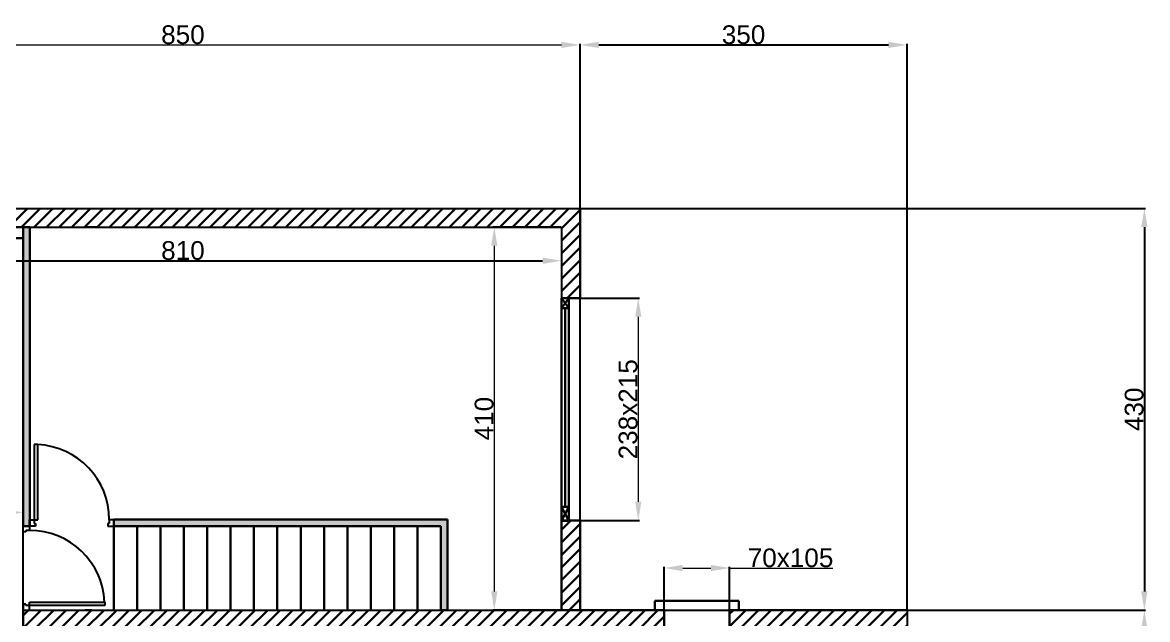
# Model space of a CAD drawing. Header units: millimetres. Extents: x -255 to 11976, y -437 to 3955.
# Drawn here: x 544 to 1748, y 810 to 1449 of the extents above; entities that cross this region are included whole.
import ezdxf

# ---------------------------------------------------------------- set-up
doc = ezdxf.new("R2010")
doc.units = ezdxf.units.MM
for name, color, linetype in [('Cloisons', 8, 'Continuous'), ('Cotation', 7, 'Continuous'), ('Isolation', 6, 'Continuous'), ('MenuisInt', 4, 'Continuous')]:
    doc.layers.add(name, color=color, linetype=linetype)
doc.layers.add('Garage', color=253, linetype='Continuous', lineweight=5)
doc.layers.add('MenuisExt', color=140, linetype='Continuous', lineweight=18)
doc.styles.get("Standard").update_dxf_attribs({"font": 'Arial.ttf'})
doc.dimstyles.new('ISO-25', dxfattribs={"dimtxt": 2.5, "dimasz": 2.5, "dimexe": 1.25, "dimexo": 0.625, "dimtad": 1, "dimtxsty": 'Standard', "dimcen": 2.5, "dimadec": 0, "dimazin": 0, "dimtfac": 1, "dimtmove": 0, "dimatfit": 3, "dimfxl": 1, "dimarcsym": 0})

# ---------------------------------------------------------------- blocks, each defined once
blk = doc.blocks.new('*D25')
at = {"layer": 'Cotation', "color": 0, "lineweight": -2, "transparency": 16777216}
for p, q in [((311.1, 1229.7), (311.1, 1193)), ((1121.1, 1229.7), (1121.1, 1193)), ((331.1, 1194.3), (1101.1, 1194.3))]:
    blk.add_line(p, q, dxfattribs=at)
at = {"layer": 'Cotation', "color": 0, "lineweight": 30, "transparency": 16777216}
for points in [[(331.1, 1197.6), (331.1, 1190.9), (311.1, 1194.3)], [(1101.1, 1197.6), (1101.1, 1190.9), (1121.1, 1194.3)]]:
    blk.add_solid(points, dxfattribs=at)
at = {"layer": 'Defpoints', "color": 0, "lineweight": 30, "transparency": 16777216}
for p in [(311.1, 1230.3), (1121.1, 1230.3), (1121.1, 1194.3)]:
    blk.add_point(p, dxfattribs=at)
at = {"layer": 'Cotation', "color": 0, "lineweight": 30, "transparency": 16777216, "insert": (716.1, 1205.1), "char_height": 20, "attachment_point": 5}
blk.add_mtext('810', dxfattribs=at)
blk = doc.blocks.new('*D30')
at = {"layer": 'Cotation', "color": 0, "lineweight": -2, "transparency": 16777216}
for p, q in [((1141.1, 820.9), (1141.1, 1426.5)), ((1161.1, 1425.3), (1471.1, 1425.3)), ((1491.1, 820.9), (1491.1, 1426.5))]:
    blk.add_line(p, q, dxfattribs=at)
at = {"layer": 'Cotation', "color": 0, "lineweight": 30, "transparency": 16777216}
for points in [[(1161.1, 1428.6), (1161.1, 1422), (1141.1, 1425.3)], [(1471.1, 1428.6), (1471.1, 1422), (1491.1, 1425.3)]]:
    blk.add_solid(points, dxfattribs=at)
at = {"layer": 'Defpoints', "color": 0, "lineweight": 30, "transparency": 16777216}
for p in [(1491.1, 1425.3), (1141.1, 820.3), (1491.1, 820.3)]:
    blk.add_point(p, dxfattribs=at)
at = {"layer": 'Cotation', "color": 0, "lineweight": 30, "transparency": 16777216, "insert": (1316.1, 1436.1), "char_height": 20, "attachment_point": 5}
blk.add_mtext('350', dxfattribs=at)
blk = doc.blocks.new('*D34')
at = {"layer": 'Cotation', "color": 0, "lineweight": -2, "transparency": 16777216}
for p, q in [((1141.8, 1250.3), (1746.3, 1250.3)), ((1745.1, 1230.3), (1745.1, 840.3)), ((1141.8, 820.3), (1746.3, 820.3))]:
    blk.add_line(p, q, dxfattribs=at)
at = {"layer": 'Cotation', "color": 0, "lineweight": 30, "transparency": 16777216}
for points in [[(1741.7, 1230.3), (1748.4, 1230.3), (1745.1, 1250.3)], [(1741.7, 840.3), (1748.4, 840.3), (1745.1, 820.3)]]:
    blk.add_solid(points, dxfattribs=at)
at = {"layer": 'Defpoints', "color": 0, "lineweight": 30, "transparency": 16777216}
for p in [(1141.1, 1250.3), (1141.1, 820.3), (1745.1, 820.3)]:
    blk.add_point(p, dxfattribs=at)
at = {"layer": 'Cotation', "color": 0, "lineweight": 30, "transparency": 16777216, "insert": (1734.2, 1035.3), "char_height": 20, "attachment_point": 5, "rotation": 90}
blk.add_mtext('430', dxfattribs=at)
blk = doc.blocks.new('*D35')
at = {"layer": 'Cotation', "color": 0, "lineweight": -2, "transparency": 16777216}
for p, q in [((1491.8, 820.3), (1746.3, 820.3)), ((1745.1, 800.3), (1745.1, 240.3)), ((1491.8, 220.3), (1746.3, 220.3))]:
    blk.add_line(p, q, dxfattribs=at)
at = {"layer": 'Cotation', "color": 0, "lineweight": 30, "transparency": 16777216}
for points in [[(1741.7, 800.3), (1748.4, 800.3), (1745.1, 820.3)], [(1741.7, 240.3), (1748.4, 240.3), (1745.1, 220.3)]]:
    blk.add_solid(points, dxfattribs=at)
at = {"layer": 'Defpoints', "color": 0, "lineweight": 30, "transparency": 16777216}
for p in [(1491.1, 820.3), (1491.1, 220.3), (1745.1, 220.3)]:
    blk.add_point(p, dxfattribs=at)
at = {"layer": 'Cotation', "color": 0, "lineweight": 30, "transparency": 16777216, "insert": (1734.2, 520.3), "char_height": 20, "attachment_point": 5, "rotation": 90}
blk.add_mtext('600', dxfattribs=at)
blk = doc.blocks.new('*D37')
at = {"layer": 'Cotation', "color": 0, "lineweight": -2, "transparency": 16777216}
for p, q in [((1120.5, 1230.3), (1048.1, 1230.3)), ((1120.5, 820.3), (1048.1, 820.3))]:
    blk.add_line(p, q, dxfattribs=at)
at = {"layer": 'Cotation', "color": 0, "lineweight": 13, "transparency": 16777216}
blk.add_line((1049.3, 1210.3), (1049.3, 840.3), dxfattribs=at)
at = {"layer": 'Cotation', "color": 0, "lineweight": 30, "transparency": 16777216}
for points in [[(1046, 1210.3), (1052.7, 1210.3), (1049.3, 1230.3)], [(1046, 840.3), (1052.7, 840.3), (1049.3, 820.3)]]:
    blk.add_solid(points, dxfattribs=at)
at = {"layer": 'Defpoints', "color": 0, "lineweight": 30, "transparency": 16777216}
for p in [(1121.1, 1230.3), (1049.3, 820.3), (1121.1, 820.3)]:
    blk.add_point(p, dxfattribs=at)
at = {"layer": 'Cotation', "color": 0, "lineweight": 30, "transparency": 16777216, "insert": (1038.5, 1025.3), "char_height": 20, "attachment_point": 5, "rotation": 90}
blk.add_mtext('410', dxfattribs=at)
blk = doc.blocks.new('*D38')
at = {"layer": 'Cotation', "color": 0, "lineweight": -2, "transparency": 16777216}
for p, q in [((1141.8, 1154.3), (1204.7, 1154.3)), ((1141.8, 916.3), (1204.7, 916.3))]:
    blk.add_line(p, q, dxfattribs=at)
at = {"layer": 'Cotation', "color": 0, "lineweight": 9, "transparency": 16777216}
blk.add_line((1203.4, 1134.3), (1203.4, 936.3), dxfattribs=at)
at = {"layer": 'Cotation', "color": 0, "lineweight": 30, "transparency": 16777216}
for points in [[(1200.1, 1134.3), (1206.7, 1134.3), (1203.4, 1154.3)], [(1200.1, 936.3), (1206.7, 936.3), (1203.4, 916.3)]]:
    blk.add_solid(points, dxfattribs=at)
at = {"layer": 'Defpoints', "color": 0, "lineweight": 30, "transparency": 16777216}
for p in [(1141.1, 1154.3), (1141.1, 916.3), (1203.4, 916.3)]:
    blk.add_point(p, dxfattribs=at)
at = {"layer": 'Cotation', "color": 0, "lineweight": 30, "transparency": 16777216, "insert": (1192.6, 1035.3), "char_height": 20, "attachment_point": 5, "rotation": 90}
blk.add_mtext('238x215', dxfattribs=at)
blk = doc.blocks.new('*D40')
at = {"layer": 'Cotation', "color": 0, "lineweight": -2, "transparency": 16777216}
for p, q in [((452.1, 820.9), (452.1, 926.1)), ((545.1, 820.9), (545.1, 926.1))]:
    blk.add_line(p, q, dxfattribs=at)
at = {"layer": 'Cotation', "color": 0, "lineweight": 9, "transparency": 16777216}
blk.add_line((472.1, 924.9), (525.1, 924.9), dxfattribs=at)
at = {"layer": 'Cotation', "color": 0, "lineweight": 30, "transparency": 16777216}
for points in [[(472.1, 928.2), (472.1, 921.5), (452.1, 924.9)], [(525.1, 928.2), (525.1, 921.5), (545.1, 924.9)]]:
    blk.add_solid(points, dxfattribs=at)
at = {"layer": 'Defpoints', "color": 0, "lineweight": 30, "transparency": 16777216}
for p in [(545.1, 924.9), (452.1, 820.3), (545.1, 820.3)]:
    blk.add_point(p, dxfattribs=at)
at = {"layer": 'Cotation', "color": 0, "lineweight": 30, "transparency": 16777216, "insert": (498.6, 935.7), "char_height": 20, "attachment_point": 5}
blk.add_mtext('93', dxfattribs=at)
blk = doc.blocks.new('*D48')
at = {"layer": 'Cotation', "color": 0, "lineweight": -2, "transparency": 16777216}
for p, q in [((1231.1, 820.9), (1231.1, 866.6)), ((1301.1, 820.9), (1301.1, 866.6))]:
    blk.add_line(p, q, dxfattribs=at)
at = {"layer": 'Cotation', "color": 0, "lineweight": 9, "transparency": 16777216}
for p, q in [((1251.1, 865.4), (1281.1, 865.4)), ((1301.1, 865.4), (1411.6, 865.4))]:
    blk.add_line(p, q, dxfattribs=at)
at = {"layer": 'Cotation', "color": 0, "lineweight": 30, "transparency": 16777216}
for points in [[(1251.1, 868.7), (1251.1, 862), (1231.1, 865.4)], [(1281.1, 868.7), (1281.1, 862), (1301.1, 865.4)]]:
    blk.add_solid(points, dxfattribs=at)
at = {"layer": 'Defpoints', "color": 0, "lineweight": 30, "transparency": 16777216}
for p in [(1301.1, 865.4), (1231.1, 820.3), (1301.1, 820.3)]:
    blk.add_point(p, dxfattribs=at)
at = {"layer": 'Cotation', "color": 0, "lineweight": 30, "transparency": 16777216, "insert": (1366.4, 876.2), "char_height": 20, "attachment_point": 5}
blk.add_mtext('70x105', dxfattribs=at)
blk = doc.blocks.new('*D67')
at = {"layer": 'Cotation', "color": 0, "lineweight": -2, "transparency": 16777216}
for p, q in [((291.1, 1250.9), (291.1, 1426.5)), ((1141.1, 1250.9), (1141.1, 1426.5))]:
    blk.add_line(p, q, dxfattribs=at)
at = {"layer": 'Cotation', "color": 0, "lineweight": 9, "transparency": 16777216}
blk.add_line((311.1, 1425.3), (1121.1, 1425.3), dxfattribs=at)
at = {"layer": 'Cotation', "color": 0, "lineweight": 30, "transparency": 16777216}
for points in [[(311.1, 1428.6), (311.1, 1422), (291.1, 1425.3)], [(1121.1, 1428.6), (1121.1, 1422), (1141.1, 1425.3)]]:
    blk.add_solid(points, dxfattribs=at)
at = {"layer": 'Defpoints', "color": 0, "lineweight": 30, "transparency": 16777216}
for p in [(1141.1, 1425.3), (291.1, 1250.3), (1141.1, 1250.3)]:
    blk.add_point(p, dxfattribs=at)
at = {"layer": 'Cotation', "color": 0, "lineweight": 30, "transparency": 16777216, "insert": (716.1, 1436.1), "char_height": 20, "attachment_point": 5}
blk.add_mtext('850', dxfattribs=at)

msp = doc.modelspace()

# ---------------------------------------------------------------- hatches: boundary and pattern name
at = {"lineweight": 30, "transparency": 33554687}
h = msp.add_hatch(dxfattribs=at)
h.set_pattern_fill('ANSI31', color=256, scale=3)
h.paths.add_polyline_path([(311.135, 965.308), (291.135, 965.308), (291.135, 820.308), (311.135, 820.308)])
h.paths.add_polyline_path([(311.135, 1230.308), (1121.135, 1230.308), (1121.135, 1154.471), (1121.205, 1154.373), (1121.253, 1154.308), (1141.135, 1154.308), (1141.135, 1250.308), (291.135, 1250.308), (291.135, 1058.308), (304.189, 1058.308), (304.189, 1058.328), (311.135, 1058.328)])
h = msp.add_hatch(dxfattribs=at)
h.set_pattern_fill('ANSI31', color=256, scale=3)
h.set_pattern_definition([(45, (-85.111, -30.63), (-6.73519, 6.73519), [])])
h.paths.add_polyline_path([(1141.135, 916.308), (1121.135, 916.308), (1121.135, 820.308), (1141.135, 820.308)])
h = msp.add_hatch(dxfattribs=at)
h.set_pattern_fill('ANSI31', color=256, scale=3)
h.paths.add_polyline_path([(291.135, 820.308), (1.135, 820.308), (1.135, 726.308), (21.135, 726.308), (21.135, 800.308), (1231.135, 800.137), (1231.135, 820.308), (1181.135, 820.308), (1091.135, 820.308), (545.135, 820.308), (545.135, 800.104), (452.135, 800.308), (452.135, 820.308)])
h.paths.add_polyline_path([(1.135, 444.308), (21.135, 444.308), (21.135, 596.308), (1.135, 596.308)])
h.paths.add_polyline_path([(21.135, 240.308), (21.135, 314.308), (1.135, 314.308), (1.135, 300.308), (1.135, 220.308), (86.135, 220.308), (86.135, 240.308)])
h.paths.add_polyline_path([(351.135, 220.308), (351.135, 0.308), (445.135, 0.308), (445.135, 20.308), (371.135, 20.308), (371.135, 220.308), (371.135, 240.308), (266.135, 240.308), (266.135, 220.308)])
h.paths.add_polyline_path([(845.135, 20.308), (845.135, 0.308), (955.135, 0.308), (955.135, 20.308)])
h.paths.add_polyline_path([(1061.135, 20.308), (1061.135, 0.308), (1141.135, 0.308), (1141.135, 75.308), (1121.135, 75.308), (1121.135, 20.308)])
h.paths.add_polyline_path([(1121.135, 145.308), (1141.135, 145.308), (1141.135, 220.308), (1226.135, 220.308), (1226.135, 240.308), (1121.135, 240.308)])
h.paths.add_polyline_path([(1491.135, 220.308), (1491.135, 820.308), (1301.135, 820.308), (1301.135, 800.308), (1471.135, 800.308), (1471.135, 240.308), (1406.135, 240.308), (1406.135, 220.308)])
at = {"layer": 'Cloisons', "lineweight": 30, "transparency": 33554687}
h = msp.add_hatch(dxfattribs=at)
h.set_pattern_fill('HONEY', color=256)
h.set_pattern_definition([(0, (99.8973, 434.3952), (4.7625, 2.749631), [3.175, -6.35]), (120, (99.8973, 434.3952), (-4.7625, 2.749631), [3.175, -6.35]), (60, (99.8973, 434.3952), (1e-08, 5.499261), [-6.35, 3.175])])
h.paths.add_polyline_path([(552.135, 1230.308), (545.135, 1230.308), (545.135, 910.308), (552.135, 910.308)])
h = msp.add_hatch(dxfattribs=at)
h.set_pattern_fill('HONEY', color=256, angle=-90)
h.set_pattern_definition([(270, (213.906, 1431.6257), (2.749631, -4.7625), [3.175, -6.35]), (30, (213.906, 1431.6257), (2.749631, 4.7625), [3.175, -6.35]), (330, (213.906, 1431.6257), (5.499261, -1e-08), [-6.35, 3.175])])
h.paths.add_polyline_path([(999.135, 820.308), (999.135, 917.308), (642.135, 917.308), (642.135, 910.308), (992.135, 910.308), (992.135, 820.308)])

# ---------------------------------------------------------------- linework, layer by layer
for p, q in [((291.135, 1250.308), (1141.135, 1250.308)), ((1141.135, 1250.308), (1141.135, 1154.308)), ((311.135, 1230.308), (1121.135, 1230.308)), ((1121.135, 1230.308), (1121.135, 1154.308)), ((545.135, 820.308), (1191.135, 820.308)), ((1491.135, 820.308), (1491.135, 220.308))]:
    msp.add_line(p, q)
at = {"lineweight": 30}
for p, q in [((1141.135, 1154.308), (1121.135, 1154.308)), ((1121.135, 916.308), (1121.135, 820.308)), ((1141.135, 916.308), (1121.135, 916.308)), ((1141.135, 820.308), (1141.135, 916.308)), ((545.135, 788.308), (545.135, 820.308)), ((1221.135, 820.308), (1091.135, 820.308)), ((1121.135, 820.308), (1141.135, 820.308)), ((1311.135, 830.308), (1221.135, 830.308)), ((1221.135, 830.308), (1221.135, 820.308)), ((1221.135, 820.308), (1231.135, 820.308)), ((1231.135, 788.308), (1231.135, 820.308)), ((1491.135, 820.308), (1301.135, 820.308)), ((1301.135, 820.308), (1301.135, 788.308)), ((1311.135, 820.308), (1311.135, 830.308))]:
    msp.add_line(p, q, dxfattribs=at)
at = {"layer": 'Cloisons', "lineweight": 30}
for p, q in [((611.645, 1230.308), (623.645, 1230.308)), ((618.444, 820.308), (611.444, 820.308))]:
    msp.add_line(p, q, dxfattribs=at)
at = {"layer": 'Garage', "lineweight": 30}
for p, q in [((545.135, 910.308), (545.135, 1230.308)), ((545.135, 1230.308), (552.135, 1230.308)), ((552.135, 1230.308), (552.135, 910.308)), ((552.135, 917.308), (552.135, 910.308)), ((992.135, 917.308), (642.135, 917.308)), ((642.135, 917.308), (642.135, 910.308)), ((992.135, 917.308), (999.135, 917.308)), ((999.135, 917.308), (999.135, 820.308)), ((545.135, 910.308), (552.135, 910.308)), ((642.135, 910.308), (992.135, 910.308)), ((642.135, 910.308), (642.135, 820.308)), ((667.135, 910.308), (667.135, 820.308)), ((692.134, 910.308), (692.134, 820.308)), ((717.134, 910.308), (717.134, 820.308)), ((742.134, 910.308), (742.134, 820.308)), ((767.134, 910.308), (767.134, 820.308)), ((792.134, 910.308), (792.134, 820.308)), ((817.134, 910.308), (817.134, 820.308)), ((842.134, 910.308), (842.134, 820.308)), ((867.134, 910.308), (867.134, 820.308)), ((892.134, 910.308), (892.134, 820.308)), ((917.134, 910.308), (917.134, 820.308)), ((942.134, 910.308), (942.134, 820.308)), ((967.134, 910.308), (967.134, 820.308)), ((992.135, 820.308), (992.135, 910.308)), ((999.135, 820.308), (992.135, 820.308))]:
    msp.add_line(p, q, dxfattribs=at)
at = {"layer": 'Isolation', "lineweight": 30}
for p, q in [((311.135, 1230.308), (545.135, 1230.308)), ((545.135, 1230.308), (545.135, 1218.308)), ((545.135, 1218.308), (323.135, 1218.308))]:
    msp.add_line(p, q, dxfattribs=at)
at = {"layer": 'MenuisExt', "lineweight": 30}
for p, q in [((1121.205, 1143.373), (1121.205, 1154.373)), ((1121.205, 1154.373), (1129.205, 1154.373)), ((1129.205, 1143.373), (1121.205, 1154.373)), ((1121.205, 1143.373), (1129.205, 1154.373)), ((1129.205, 1154.373), (1129.205, 1143.373)), ((1121.205, 931.041), (1121.205, 1143.373)), ((1121.205, 1143.373), (1129.205, 1143.373)), ((1125.205, 931.041), (1125.205, 1143.419)), ((1129.205, 1143.373), (1129.205, 931.041)), ((1121.205, 916.041), (1121.205, 931.041)), ((1121.205, 931.041), (1129.205, 931.041)), ((1129.205, 916.041), (1121.205, 931.041)), ((1121.205, 916.041), (1129.205, 931.041)), ((1129.205, 931.041), (1129.205, 916.041)), ((1129.205, 916.041), (1121.205, 916.041))]:
    msp.add_line(p, q, dxfattribs=at)
at = {"layer": 'MenuisInt'}
for p, q in [((560.655, 997.608), (556.775, 997.608)), ((556.775, 997.608), (556.775, 917.098)), ((560.655, 917.098), (560.655, 997.608)), ((551.925, 910.308), (551.925, 917.098)), ((551.925, 917.098), (556.775, 917.098)), ((556.775, 917.098), (556.775, 913.218)), ((556.775, 917.098), (560.655, 917.098)), ((642.135, 917.098), (637.285, 917.098)), ((637.285, 917.098), (637.285, 913.218)), ((642.135, 910.308), (642.135, 917.098)), ((545.135, 910.518), (551.925, 910.518)), ((545.135, 904.213), (545.135, 910.518)), ((548.045, 904.213), (545.135, 904.213)), ((551.925, 905.668), (548.045, 905.668)), ((548.045, 905.668), (548.045, 904.213)), ((551.925, 910.518), (551.925, 905.668)), ((558.23, 910.308), (551.925, 910.308)), ((556.775, 913.218), (558.23, 913.218)), ((558.23, 913.218), (558.23, 910.308)), ((637.285, 913.218), (635.83, 913.218)), ((635.83, 913.218), (635.83, 910.308)), ((635.83, 910.308), (642.135, 910.308)), ((545.135, 826.613), (545.135, 820.308)), ((548.045, 826.613), (545.135, 826.613)), ((545.135, 820.308), (551.925, 820.308)), ((548.045, 825.158), (548.045, 826.613)), ((551.925, 825.158), (548.045, 825.158)), ((551.925, 825.158), (551.925, 829.038)), ((551.925, 829.038), (632.435, 829.038)), ((551.925, 820.308), (551.925, 825.158)), ((632.435, 825.158), (551.925, 825.158)), ((632.435, 829.038), (632.435, 825.158))]:
    msp.add_line(p, q, dxfattribs=at)
for centre, start, end in [((556.775, 917.098), 0, 87.237688), ((551.925, 825.158), 2.762312, 90)]:
    msp.add_arc(centre, 80.51, start, end, dxfattribs=at)

# ---------------------------------------------------------------- dimensions: what is measured, and where the dimension line sits
at = {"layer": 'Cotation', "lineweight": 30}
for base, p1, p2, override, picture, middle in [((1141.135, 1425.293), (291.135, 1250.308), (1141.135, 1250.308), {"dimtxt": 20, "dimasz": 20, "dimlwd": 9}, '*D67', (716.135, 1436.129)), ((1491.135, 1425.293), (1141.135, 820.308), (1491.135, 820.308), {"dimtxt": 20, "dimasz": 20}, '*D30', (1316.135, 1436.136)), ((1121.135, 1194.255), (311.135, 1230.308), (1121.135, 1230.308), {"dimtxt": 20, "dimasz": 20}, '*D25', (716.135, 1205.092)), ((545.135, 924.856), (452.135, 820.308), (545.135, 820.308), {"dimtxt": 20, "dimasz": 20, "dimlwd": 9}, '*D40', (498.635, 935.699))]:
    dim = msp.add_linear_dim(base=base, p1=p1, p2=p2, dimstyle='ISO-25', override=override, dxfattribs=at)
    dim.commit()
    dim.dimension.update_dxf_attribs({"geometry": picture, "text_midpoint": middle})
for base, p1, p2, override, picture, middle in [((1745.082, 820.308), (1141.135, 1250.308), (1141.135, 820.308), {"dimtxt": 20, "dimasz": 20}, '*D34', (1734.238, 1035.308)), ((1049.327, 820.308), (1121.135, 1230.308), (1121.135, 820.308), {"dimtxt": 20, "dimasz": 20, "dimlwd": 13}, '*D37', (1038.491, 1025.308)), ((1745.082, 220.308), (1491.135, 820.308), (1491.135, 220.308), {"dimtxt": 20, "dimasz": 20}, '*D35', (1734.245, 520.308))]:
    dim = msp.add_linear_dim(base=base, p1=p1, p2=p2, angle=90, dimstyle='ISO-25', override=override, dxfattribs=at)
    dim.commit()
    dim.dimension.update_dxf_attribs({"geometry": picture, "text_midpoint": middle})
dim = msp.add_linear_dim(base=(1203.405, 916.308), p1=(1141.135, 1154.308), p2=(1141.135, 916.308), angle=90, text='<>x215', dimstyle='ISO-25', override={"dimtxt": 20, "dimasz": 20, "dimlwd": 9}, dxfattribs=at)
dim.commit()
dim.dimension.update_dxf_attribs({"geometry": '*D38', "text_midpoint": (1192.561, 1035.308)})
dim = msp.add_linear_dim(base=(1301.135, 865.359), p1=(1231.135, 820.308), p2=(1301.135, 820.308), text='<>x105', dimstyle='ISO-25', override={"dimtxt": 20, "dimasz": 20, "dimlwd": 9}, dxfattribs=at)
dim.commit()
dim.dimension.update_dxf_attribs({"geometry": '*D48', "text_midpoint": (1366.371, 876.196)})

doc.saveas('drawing.dxf')
